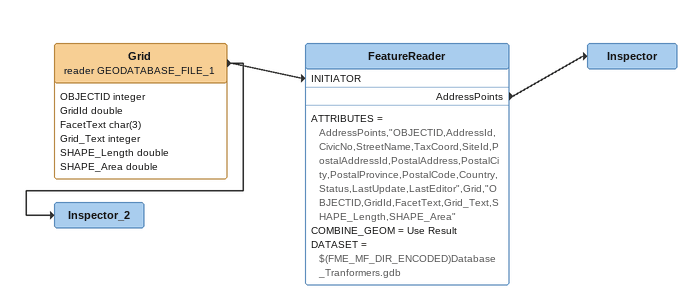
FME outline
Grid (reader GEODATABASE_FILE_1)
    attributes: OBJECTID integer, GridId double, FacetText char(3), Grid_Text integer, SHAPE_Length double, SHAPE_Area double
    -> FeatureReader [INITIATOR]
    -> Inspector_2
FeatureReader
    ATTRIBUTES = AddressPoints,"OBJECTID,AddressId,CivicNo,StreetName,TaxCoord,SiteId,PostalAddressId,PostalAddress,PostalCity,PostalProvince,PostalCode,Country,Status,LastUpdate,LastEditor",Grid,"OBJECTID,GridId,FacetText,Grid_Text,SHAPE_Length,SHAPE_Area"
    COMBINE_GEOM = Use Result
    DATASET = $(FME_MF_DIR_ENCODED)Database_Tranformers.gdb
    AddressPoints -> Inspector
Inspector
Inspector_2
